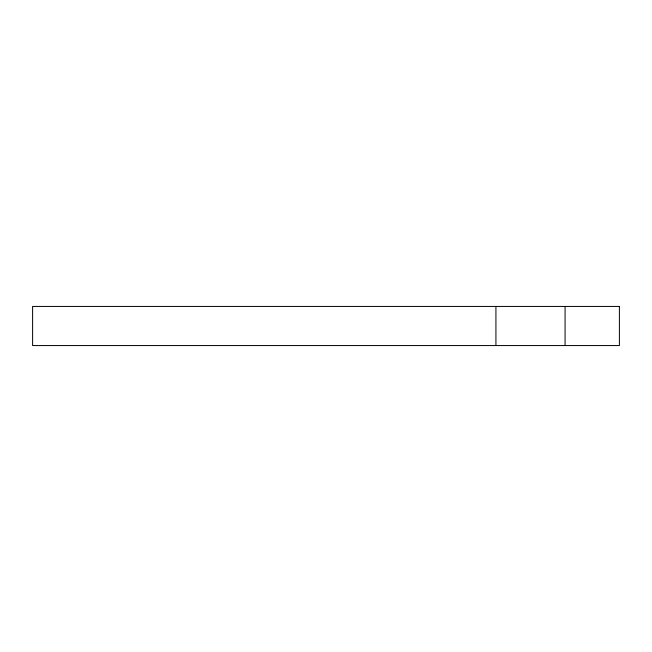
<?xml version="1.0" encoding="UTF-8"?>
<svg xmlns="http://www.w3.org/2000/svg" width="652" height="652" viewBox="0 0 652 652"><rect width="100%" height="100%" fill="white"/><g stroke="black" fill="none" stroke-linecap="round" stroke-linejoin="round"><path stroke-width="0.98" d="M565.08 306.44L565.08 345.56M495.927 306.44L495.927 345.56M619.4 306.44L32.6 306.44L32.6 345.56L619.4 345.56L619.4 306.44"/></g></svg>
